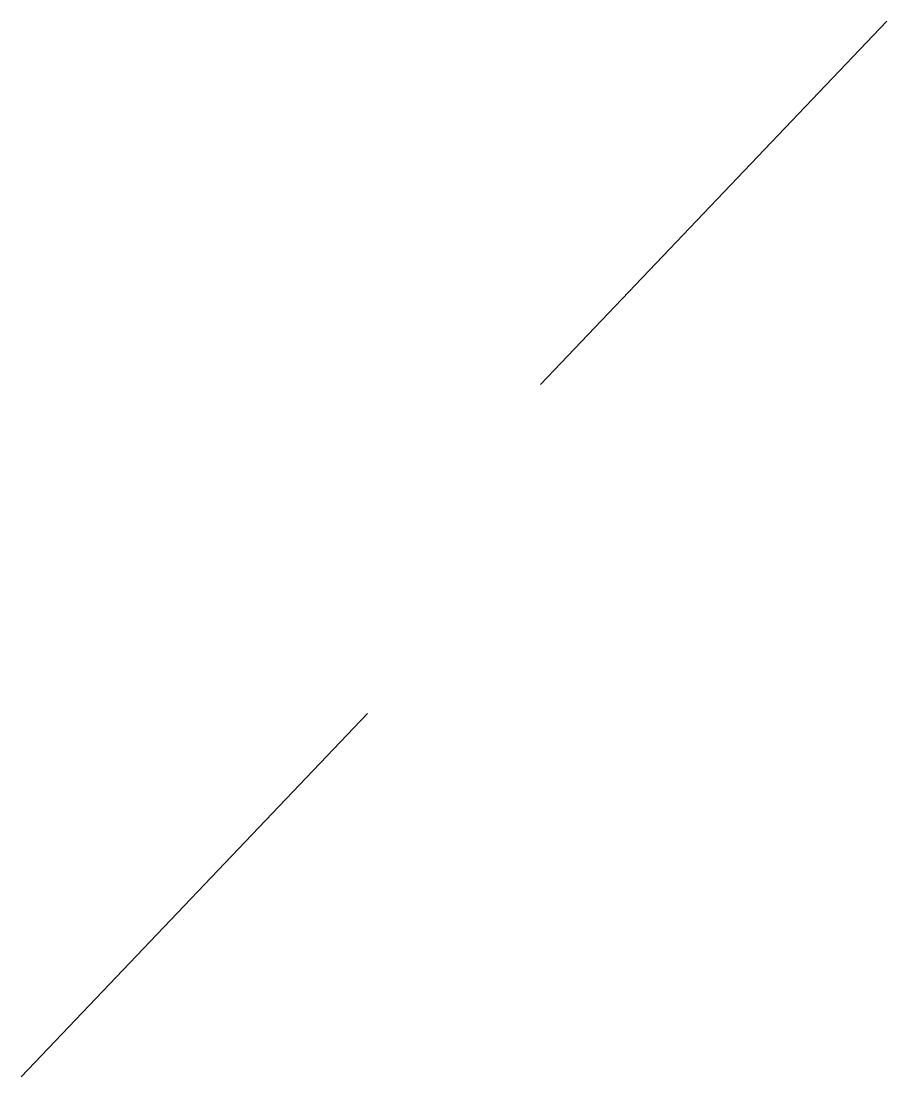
# Model space of a CAD drawing. Header units: inches. Extents: x 394 to 591, y 787 to 1028.
import ezdxf

# ---------------------------------------------------------------- set-up
doc = ezdxf.new("R2010")
doc.units = ezdxf.units.IN

# ---------------------------------------------------------------- blocks, each defined once
blk = doc.blocks.new('CHILD', base_point=(250, 500))
blk.add_line((250, 500), (2250, 1550))
blk = doc.blocks.new('PARENT')
at = {"xscale": 0.1, "yscale": 0.2}
blk.add_blockref('CHILD', (300, 400), dxfattribs=at)

msp = doc.modelspace()

# ---------------------------------------------------------------- block references
for name, xscale, yscale in [('PARENT', 0.3937007874015748, 0.3937007874015748), ('CHILD', 0.03937007874015748, 0.07874015748031496)]:
    msp.add_blockref(name, (393.7, 787.4), dxfattribs=dict(xscale=xscale, yscale=yscale))

doc.saveas('drawing.dxf')
